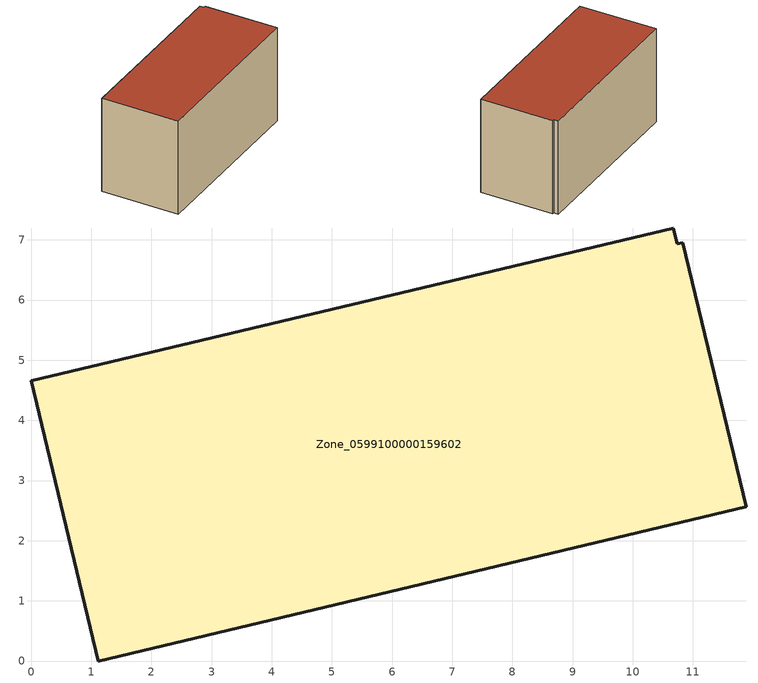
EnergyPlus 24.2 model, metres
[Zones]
Zone_0599100000159602
 floor ground (C_G): 10.84,6.95 11.89,2.56 1.12,0 0,4.66 10.67,7.2 10.74,6.93 z0
 wall outside (C_F): 1.12,0 11.89,2.56 10.84,6.95 10.74,6.93 10.67,7.2 0,4.66 1.12,0 z0:5.99
 roof outside (C_R): 11.89,2.56 10.84,6.95 10.74,6.93 10.67,7.2 0,4.66 1.12,0 z5.99
[BUILDING]
Pand.0599100000159602: North Axis=0; Terrain=City; Loads Convergence Tolerance Value=0.04; Temperature Convergence Tolerance Value=0.4; Solar Distribution=FullExterior; Maximum Number of Warmup Days=25; Minimum Number of Warmup Days=1
[Site:Location]
Rotterdam.The.Hague.AP_ZH_NLD Design_Conditions: Latitude=51.96; Longitude=4.45; Time Zone=1; Elevation=-4.5
[SITE:GROUNDTEMPERATURE:BUILDINGSURFACE]
18, 18, 18, 18, 18, 18, 18, 18, 18, 18, 18, 18
[MATERIAL] Thermal Absorptance=0.9; Solar Absorptance=0.7; Visible Absorptance=0.7
Name | Roughness | Thickness | Conductivity | Density | Specific Heat
G.TI.1975-1991 | MediumSmooth | 0.15 | 0.288461 | 540 | 1210
F.TI.1975-1991 | Rough | 0.3 | 0.230769 | 1920 | 840
R.TI.1975-1991 | MediumRough | 0.2 | 0.153846 | 1500 | 1000
[CONSTRUCTION]
C_G: G.TI.1975-1991
C_F: F.TI.1975-1991
C_R: R.TI.1975-1991
[ZONE]
Zone_0599100000159602: Type=1; Multiplier=1; Ceiling Height=Autocalculate; Volume=Autocalculate; Floor Area=autocalculate; Part of Total Floor Area=Yes
[ZONEINFILTRATION:DESIGNFLOWRATE]
Infil_Zone_0599100000159602: Zone or ZoneList or Space or SpaceList=Zone_0599100000159602; Schedule=AlwaysOn; Design Flow Rate Calculation Method=Flow/Area; Flow Rate per Floor Area=0.003; Constant Term Coefficient=1; Temperature Term Coefficient=0; Velocity Term Coefficient=0; Velocity Squared Term Coefficient=0
[HVACTEMPLATE:ZONE:IDEALLOADSAIRSYSTEM]
Zone_0599100000159602: Maximum Heating Supply Air Temperature=50; Minimum Cooling Supply Air Temperature=13; Maximum Heating Supply Air Humidity Ratio=0.0156; Minimum Cooling Supply Air Humidity Ratio=0.0077; Heating Limit=NoLimit; Cooling Limit=NoLimit; Dehumidification Control Type=ConstantSensibleHeatRatio; Cooling Sensible Heat Ratio=0.7; Dehumidification Setpoint=60; Humidification Control Type=None; Humidification Setpoint=30; Outdoor Air Method=None; Outdoor Air Flow Rate per Person=0.00944; Outdoor Air Flow Rate per Zone Floor Area=0; Outdoor Air Flow Rate per Zone=0; Demand Controlled Ventilation Type=None; Outdoor Air Economizer Type=NoEconomizer; Heat Recovery Type=None; Sensible Heat Recovery Effectiveness=0.7; Latent Heat Recovery Effectiveness=0.65
[ZONECONTROL:THERMOSTAT]
ThermostatControl_Zone_0599100000159602: Zone or ZoneList=Zone_0599100000159602; Control Type Schedule=DualSetpointControlType; Control 1=Thermostat_Zone_0599100000159602; Temperature Difference Between Cutout And Setpoint=0
[THERMOSTATSETPOINT:DUALSETPOINT]
Thermostat_Zone_0599100000159602: Heating Setpoint Temperature Schedule=HeatingSetpoint_Zone_0599100000159602; Cooling Setpoint Temperature Schedule=CoolingSetpoint_Zone_0599100000159602
[SCHEDULE:COMPACT]
HeatingSetpoint_Zone_0599100000159602: Through: 12/31, For: AllDays, Until: 24:00, 21
CoolingSetpoint_Zone_0599100000159602: Through: 12/31, For: AllDays, Until: 24:00, 24
DualSetpointControlType: Through: 12/31, For: AllDays, Until: 24:00, 4
AlwaysOn: Through: 12/31, For: AllDays, Until: 24:00, 1
